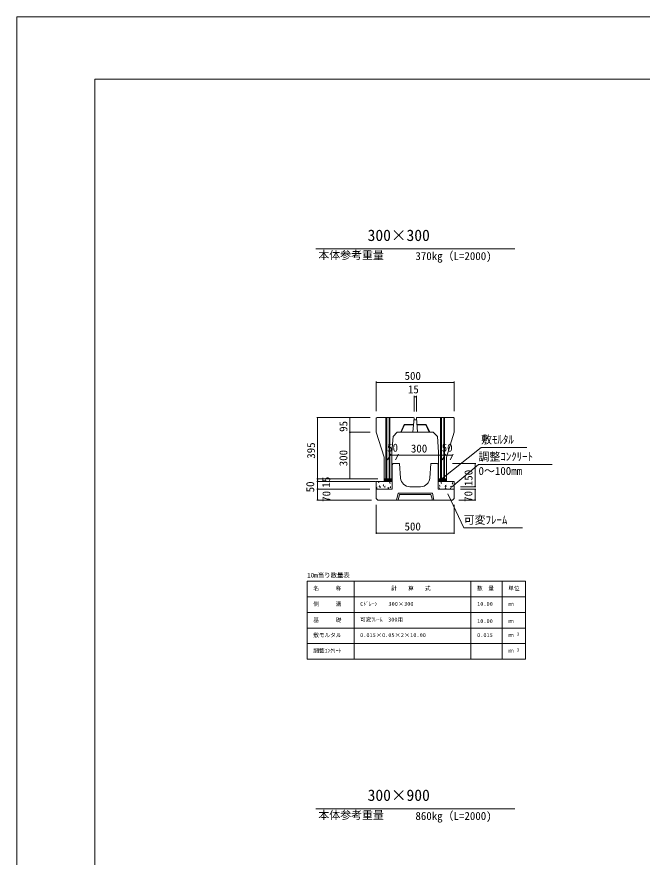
# Model space of a CAD drawing. Units: millimetres on the paper, scale 1:20. Extents: x -2 to 839, y 0 to 594.
# Drawn here: x -1.6 to 198.9, y 324.6 to 594.1 of the extents above; entities that cross this region are included whole.
import ezdxf
from ezdxf.enums import TextEntityAlignment as Align

# ---------------------------------------------------------------- set-up
doc = ezdxf.new("R2010")
doc.units = ezdxf.units.MM
for name, color, linetype, lineweight in [('0_2', 7, 'Continuous', 18), ('D-STR-DIM（寸法）', 7, 'Continuous', 18), ('D-STR-HTXT（旗揚げ）', 4, 'Continuous', 18), ('D-STR-STRn（構造物）', 5, 'Continuous', 18), ('D-STR-TXT（文字）', 7, 'Continuous', 18), ('D-STR（構造物外形線）', 1, 'Continuous', 18), ('D-TTL(外枠）', 2, 'Continuous', 18), ('DEFPOINTS_3', 8, 'Continuous', 18)]:
    doc.layers.add(name, color=color, linetype=linetype, lineweight=lineweight)
doc.styles.add('ＭＳ ゴシック', font='')
doc.styles.get('ＭＳ ゴシック').set_extended_font_data('MS Gothic')

msp = doc.modelspace()

# ---------------------------------------------------------------- linework, layer by layer
at = {"layer": '0_2'}
for p, q in [((113.61, 476.884), (113.76, 476.909)), ((113.76, 476.859), (113.61, 476.884)), ((138.46, 476.909), (138.61, 476.884)), ((138.61, 476.884), (138.46, 476.859)), ((125.723, 472.301), (125.873, 472.326)), ((125.873, 472.276), (125.723, 472.301)), ((126.347, 472.326), (126.497, 472.301)), ((126.497, 472.301), (126.347, 472.276)), ((94.789, 465.495), (94.814, 465.645)), ((94.814, 465.645), (94.839, 465.495)), ((105.149, 465.495), (105.174, 465.645)), ((105.174, 465.645), (105.199, 465.495)), ((105.174, 460.895), (105.149, 461.045)), ((105.199, 461.045), (105.174, 460.895)), ((105.149, 460.745), (105.174, 460.895)), ((105.174, 460.895), (105.199, 460.745)), ((118.141, 453.564), (118.291, 453.589)), ((118.291, 453.539), (118.141, 453.564)), ((120.491, 453.589), (120.641, 453.564)), ((120.641, 453.564), (120.491, 453.539)), ((120.641, 453.564), (120.791, 453.589)), ((120.791, 453.539), (120.641, 453.564)), ((135.491, 453.589), (135.641, 453.564)), ((135.641, 453.564), (135.491, 453.539)), ((135.641, 453.564), (135.791, 453.589)), ((135.791, 453.539), (135.641, 453.564)), ((137.991, 453.589), (138.141, 453.564)), ((138.141, 453.564), (137.991, 453.539)), ((145.26, 450.745), (145.285, 450.895)), ((145.285, 450.895), (145.31, 450.745)), ((94.814, 445.895), (94.789, 446.045)), ((94.789, 445.745), (94.814, 445.895)), ((94.814, 445.145), (94.789, 445.295)), ((94.789, 444.995), (94.814, 445.145)), ((94.839, 446.045), (94.814, 445.895)), ((94.814, 445.895), (94.839, 445.745)), ((94.839, 445.295), (94.814, 445.145)), ((94.814, 445.145), (94.839, 444.995)), ((105.174, 445.895), (105.149, 446.045)), ((105.199, 446.045), (105.174, 445.895)), ((94.814, 442.645), (94.789, 442.795)), ((94.789, 442.495), (94.814, 442.645)), ((94.839, 442.795), (94.814, 442.645)), ((94.814, 442.645), (94.839, 442.495)), ((145.285, 443.395), (145.26, 443.545)), ((145.26, 442.495), (145.285, 442.645)), ((145.31, 443.545), (145.285, 443.395)), ((145.285, 442.645), (145.31, 442.495)), ((94.814, 439.145), (94.789, 439.295)), ((94.839, 439.295), (94.814, 439.145)), ((145.285, 439.145), (145.26, 439.295)), ((145.31, 439.295), (145.285, 439.145)), ((113.598, 428.567), (113.748, 428.592)), ((138.448, 428.592), (138.598, 428.567)), ((113.748, 428.542), (113.598, 428.567)), ((138.598, 428.567), (138.448, 428.542))]:
    msp.add_line(p, q, dxfattribs=at)
at = {"layer": '0_2', "color": 9}
for p, q in [((113.61, 476.884), (113.63, 476.884)), ((138.61, 476.884), (138.59, 476.884)), ((125.723, 472.301), (125.743, 472.301)), ((126.497, 472.301), (126.477, 472.301)), ((94.814, 465.645), (94.814, 465.625)), ((105.174, 465.645), (105.174, 465.625)), ((105.174, 460.895), (105.174, 460.915)), ((105.174, 460.895), (105.174, 460.875)), ((118.141, 453.564), (118.161, 453.564)), ((120.641, 453.564), (120.621, 453.564)), ((120.641, 453.564), (120.661, 453.564)), ((135.641, 453.564), (135.621, 453.564)), ((135.641, 453.564), (135.661, 453.564)), ((138.141, 453.564), (138.121, 453.564)), ((145.285, 450.895), (145.285, 450.875)), ((94.814, 445.895), (94.814, 445.915)), ((94.814, 445.895), (94.814, 445.875)), ((94.814, 445.145), (94.814, 445.165)), ((94.814, 445.145), (94.814, 445.125)), ((105.174, 445.895), (105.174, 445.915)), ((94.814, 442.645), (94.814, 442.665)), ((94.814, 442.645), (94.814, 442.625)), ((145.285, 443.395), (145.285, 443.415)), ((145.285, 442.645), (145.285, 442.625)), ((94.814, 439.145), (94.814, 439.165)), ((145.285, 439.145), (145.285, 439.165)), ((113.598, 428.567), (113.618, 428.567)), ((138.598, 428.567), (138.578, 428.567))]:
    msp.add_line(p, q, dxfattribs=at)
at = {"layer": 'D-STR-DIM（寸法）'}
for p, q in [((113.61, 467.645), (113.61, 477.134)), ((138.61, 467.645), (138.61, 477.134)), ((113.63, 476.884), (138.59, 476.884)), ((125.723, 467.495), (125.723, 472.551)), ((126.477, 472.301), (125.743, 472.301)), ((126.497, 467.495), (126.497, 472.551)), ((111.61, 465.645), (94.564, 465.645)), ((94.814, 465.625), (94.814, 445.915)), ((111.61, 465.645), (104.924, 465.645)), ((105.174, 460.915), (105.174, 465.625)), ((111.61, 460.895), (104.924, 460.895)), ((111.61, 460.895), (104.924, 460.895)), ((105.174, 460.875), (105.174, 445.915)), ((117.265, 452.046), (118.286, 453.814)), ((118.161, 453.564), (120.621, 453.564)), ((119.765, 452.046), (120.786, 453.814)), ((119.765, 452.046), (120.786, 453.814)), ((120.661, 453.564), (135.621, 453.564)), ((134.765, 452.046), (135.786, 453.814)), ((134.765, 452.046), (135.786, 453.814)), ((135.661, 453.564), (138.121, 453.564)), ((137.265, 452.046), (138.286, 453.814)), ((138.11, 450.895), (145.535, 450.895)), ((145.285, 450.875), (145.285, 443.415)), ((114.11, 445.895), (94.564, 445.895)), ((114.11, 445.895), (94.564, 445.895)), ((113.36, 445.145), (94.564, 445.145)), ((113.36, 445.145), (94.564, 445.145)), ((94.814, 445.875), (94.814, 445.165)), ((94.814, 445.125), (94.814, 442.665)), ((114.11, 445.895), (104.924, 445.895)), ((111.598, 442.645), (94.564, 442.645)), ((111.598, 442.645), (94.564, 442.645)), ((94.814, 442.625), (94.814, 439.165)), ((140.598, 443.395), (145.535, 443.395)), ((140.598, 442.645), (145.535, 442.645)), ((145.285, 442.625), (145.285, 439.165)), ((112.098, 439.145), (94.564, 439.145)), ((113.598, 437.645), (113.598, 428.317)), ((138.598, 437.645), (138.598, 428.317)), ((140.098, 439.145), (145.535, 439.145)), ((113.618, 428.567), (138.578, 428.567))]:
    msp.add_line(p, q, dxfattribs=at)
at = {"layer": 'D-STR-HTXT（旗揚げ）'}
for p, q in [((94.219, 519.682), (158.002, 519.682)), ((134.187, 445.608), (147.223, 455.976)), ((161.884, 455.976), (147.223, 455.976)), ((137.759, 443.25), (146.404, 450.514)), ((170.002, 450.514), (146.404, 450.514)), ((136.567, 441.145), (141.65, 430.233)), ((160.514, 430.233), (141.65, 430.233)), ((91.483, 413.097), (161.483, 413.097)), ((91.483, 388.097), (91.483, 413.097)), ((106.483, 388.097), (106.483, 413.097)), ((143.983, 388.097), (143.983, 413.097)), ((153.983, 397.097), (153.983, 413.097)), ((153.983, 388.097), (153.983, 413.097)), ((161.483, 388.097), (161.483, 413.097)), ((91.483, 408.097), (161.483, 408.097)), ((91.483, 403.097), (161.483, 403.097)), ((91.483, 398.097), (161.483, 398.097)), ((91.483, 393.097), (161.483, 393.097)), ((91.483, 388.097), (161.483, 388.097)), ((94.219, 340.091), (158.002, 340.091))]:
    msp.add_line(p, q, dxfattribs=at)
at = {"layer": 'D-STR-STRn（構造物）'}
for p, q in [((113.598, 445.145), (118.723, 445.145)), ((113.598, 445.145), (113.598, 442.645)), ((114.309, 445.007), (114.484, 445.075)), ((114.309, 445.007), (114.433, 444.924)), ((114.394, 444.647), (114.444, 444.798)), ((116.066, 445.051), (116.049, 445.145)), ((116.11, 445.145), (116.11, 445.895)), ((116.11, 445.755), (116.25, 445.895)), ((116.11, 445.578), (116.427, 445.895)), ((116.11, 445.402), (116.604, 445.895)), ((116.11, 445.225), (116.78, 445.895)), ((116.207, 445.145), (116.957, 445.895)), ((116.384, 445.145), (117.134, 445.895)), ((116.561, 445.145), (117.311, 445.895)), ((116.738, 445.145), (117.488, 445.895)), ((116.914, 445.145), (117.664, 445.895)), ((117.091, 445.145), (117.841, 445.895)), ((117.268, 445.145), (118.018, 445.895)), ((117.445, 445.145), (118.195, 445.895)), ((117.621, 445.145), (118.371, 445.895)), ((117.798, 445.145), (118.548, 445.895)), ((117.859, 444.895), (117.83, 445.051)), ((117.901, 444.807), (118.076, 444.874)), ((117.901, 444.807), (118.026, 444.723)), ((117.975, 445.145), (118.723, 445.893)), ((118.152, 445.145), (118.723, 445.716)), ((118.329, 445.145), (118.723, 445.539)), ((118.505, 445.145), (118.723, 445.362)), ((118.682, 445.145), (118.723, 445.185)), ((133.473, 445.793), (133.574, 445.895)), ((133.473, 445.617), (133.751, 445.895)), ((133.473, 445.44), (133.928, 445.895)), ((133.473, 445.263), (134.105, 445.895)), ((138.598, 445.145), (133.473, 445.145)), ((133.531, 445.145), (134.281, 445.895)), ((133.708, 445.145), (134.458, 445.895)), ((133.885, 445.145), (134.635, 445.895)), ((134.062, 445.145), (134.812, 445.895)), ((134.238, 445.145), (134.988, 445.895)), ((134.373, 444.813), (134.548, 444.88)), ((134.373, 444.813), (134.498, 444.729)), ((134.415, 445.145), (135.165, 445.895)), ((134.592, 445.145), (135.342, 445.895)), ((134.769, 445.145), (135.519, 445.895)), ((134.946, 445.145), (135.696, 445.895)), ((135.122, 445.145), (135.872, 445.895)), ((135.299, 445.145), (136.049, 445.895)), ((135.476, 445.145), (136.11, 445.779)), ((135.653, 445.145), (136.11, 445.603)), ((135.829, 445.145), (136.11, 445.426)), ((136.006, 445.145), (136.11, 445.249)), ((136.11, 445.145), (136.11, 445.895)), ((137.237, 445.049), (137.22, 445.145)), ((138.263, 445.05), (138.252, 445.145)), ((138.598, 445.145), (138.598, 442.645)), ((113.7, 443.195), (113.875, 443.262)), ((113.7, 443.195), (113.825, 443.111)), ((113.785, 442.834), (113.836, 442.985)), ((114.509, 443.619), (114.63, 443.763)), ((114.509, 443.619), (114.659, 443.606)), ((114.62, 443.328), (114.591, 443.485)), ((114.733, 443.332), (114.928, 443.535)), ((114.733, 443.332), (114.956, 443.298)), ((114.913, 443.076), (114.886, 443.313)), ((115.801, 444.001), (115.976, 444.068)), ((115.801, 444.001), (115.925, 443.917)), ((115.886, 443.64), (115.937, 443.791)), ((116.302, 443.462), (116.423, 443.606)), ((116.302, 443.462), (116.452, 443.449)), ((116.413, 443.171), (116.384, 443.328)), ((117.293, 442.994), (117.468, 443.061)), ((117.293, 442.994), (117.418, 442.91)), ((117.382, 442.645), (117.429, 442.785)), ((117.401, 442.919), (117.596, 443.121)), ((117.401, 442.919), (117.624, 442.884)), ((117.581, 442.662), (117.554, 442.899)), ((117.986, 444.446), (118.037, 444.597)), ((118.096, 443.305), (118.216, 443.449)), ((118.096, 443.305), (118.245, 443.292)), ((118.206, 443.014), (118.177, 443.171)), ((133.765, 443), (133.94, 443.067)), ((133.765, 443), (133.889, 442.916)), ((133.852, 442.645), (133.901, 442.79)), ((133.887, 443.774), (134.008, 443.917)), ((133.887, 443.774), (134.036, 443.761)), ((133.998, 443.483), (133.969, 443.639)), ((134.458, 444.452), (134.509, 444.603)), ((135.68, 443.617), (135.801, 443.76)), ((135.68, 443.617), (135.83, 443.604)), ((135.747, 442.871), (135.941, 443.074)), ((135.747, 442.871), (135.969, 442.837)), ((135.791, 443.326), (135.762, 443.482)), ((135.866, 443.806), (136.041, 443.873)), ((135.866, 443.806), (135.99, 443.722)), ((135.923, 442.645), (135.899, 442.852)), ((135.951, 443.445), (136.001, 443.596)), ((137.358, 442.8), (137.533, 442.867)), ((137.358, 442.8), (137.482, 442.716)), ((137.473, 443.46), (137.594, 443.604)), ((137.473, 443.46), (137.623, 443.447)), ((137.584, 443.169), (137.555, 443.326)), ((137.966, 444.612), (138.141, 444.68)), ((137.966, 444.612), (138.091, 444.529)), ((138.051, 444.252), (138.102, 444.403)), ((138.595, 442.645), (138.598, 442.648))]:
    msp.add_line(p, q, dxfattribs=at)
at = {"layer": 'D-STR-TXT（文字）', "color": 5}
for p, q in [((118.61, 445.895), (118.723, 445.895)), ((133.61, 445.895), (133.473, 445.895))]:
    msp.add_line(p, q, dxfattribs=at)
at = {"layer": 'D-STR（構造物外形線）'}
for p, q in [((113.61, 465.395), (113.86, 465.645)), ((113.61, 465.395), (113.61, 460.895)), ((125.585, 465.645), (113.86, 465.645)), ((116.735, 445.895), (116.735, 465.645)), ((116.985, 465.645), (116.985, 445.895)), ((117.735, 465.645), (117.735, 445.895)), ((117.985, 445.895), (117.985, 465.645)), ((125.723, 465.495), (125.36, 460.895)), ((125.585, 465.645), (125.723, 465.495)), ((125.676, 464.895), (126.544, 464.895)), ((126.497, 465.495), (126.635, 465.645)), ((126.497, 465.495), (126.86, 460.895)), ((126.635, 465.645), (138.36, 465.645)), ((134.235, 445.895), (134.235, 465.645)), ((134.485, 465.645), (134.485, 445.895)), ((135.235, 465.645), (135.235, 445.895)), ((135.485, 445.895), (135.485, 465.645)), ((138.36, 465.645), (138.61, 465.395)), ((138.61, 465.395), (138.61, 460.895)), ((122.56, 463.395), (121.46, 460.895)), ((122.658, 463.245), (121.624, 460.895)), ((125.558, 463.395), (122.56, 463.395)), ((125.546, 463.245), (122.658, 463.245)), ((126.663, 463.395), (129.66, 463.395)), ((126.675, 463.245), (129.562, 463.245)), ((129.562, 463.245), (130.596, 460.895)), ((129.66, 463.395), (130.76, 460.895)), ((113.61, 460.895), (116.11, 452.895)), ((119.01, 459.545), (118.61, 454.545)), ((120.36, 460.895), (119.01, 459.545)), ((127.513, 460.895), (120.36, 460.895)), ((126.86, 460.895), (131.86, 460.895)), ((131.86, 460.895), (133.21, 459.545)), ((133.21, 459.545), (133.61, 454.545)), ((138.61, 460.895), (136.11, 452.895)), ((116.11, 452.895), (116.11, 445.895)), ((118.61, 454.545), (118.61, 445.895)), ((133.61, 454.545), (133.61, 445.895)), ((136.11, 452.895), (136.11, 445.895)), ((118.723, 450.395), (118.723, 442.645)), ((118.991, 450.895), (118.741, 450.395)), ((118.991, 450.895), (121.116, 450.895)), ((118.991, 450.895), (121.116, 450.895)), ((121.116, 450.895), (121.417, 446.203)), ((131.116, 450.895), (130.803, 446.195)), ((133.241, 450.895), (131.116, 450.895)), ((133.241, 450.895), (133.491, 450.395)), ((133.473, 450.433), (133.473, 442.645)), ((116.11, 445.895), (118.61, 445.895)), ((136.11, 445.895), (133.61, 445.895)), ((113.598, 439.645), (113.598, 442.645)), ((113.598, 442.645), (118.723, 442.645)), ((124.411, 443.395), (127.81, 443.395)), ((138.598, 442.645), (133.473, 442.645)), ((138.598, 442.645), (138.598, 439.645)), ((114.098, 439.145), (113.598, 439.645)), ((120.098, 439.145), (120.598, 441.395)), ((120.598, 441.395), (131.598, 441.395)), ((120.598, 439.145), (121.098, 440.895)), ((121.098, 440.895), (131.098, 440.895)), ((131.098, 440.895), (131.598, 439.145)), ((132.098, 439.145), (131.598, 441.395)), ((138.598, 439.645), (138.098, 439.145)), ((138.098, 439.145), (114.098, 439.145)), ((138.098, 439.145), (114.098, 439.145))]:
    msp.add_line(p, q, dxfattribs=at)
for centre, start, end in [((124.411, 446.395), 183.67103, 269.99614), ((127.81, 446.395), 269.99614, 356.18575)]:
    msp.add_arc(centre, 3, start, end, dxfattribs=at)
at = {"layer": 'D-TTL(外枠）'}
for p, q in [((23.367, 574.14), (818.367, 574.14)), ((23.367, 20.14), (23.367, 574.14))]:
    msp.add_line(p, q, dxfattribs=at)
at = {"layer": 'DEFPOINTS_3'}
for p, q in [((-1.633, 0.14), (-1.633, 594.14)), ((-1.633, 594.14), (839.367, 594.14))]:
    msp.add_line(p, q, dxfattribs=at)

# ---------------------------------------------------------------- texts
at = {"layer": 'D-STR-STRn（構造物）', "color": 7, "style": 'ＭＳ ゴシック'}
for s, p in [('500', (122.69, 476.934)), ('15', (123.768, 472.6)), ('50', (117.108, 453.889)), ('300', (124.721, 453.614)), ('50', (134.608, 453.889)), ('500', (122.678, 428.617))]:
    msp.add_text(s, height=2.566, dxfattribs=at).set_placement(p, align=Align.BOTTOM_LEFT)
for s, p in [('95', (105.124, 461.014)), ('395', (94.764, 452.394)), ('300', (105.124, 449.975)), ('150', (145.235, 443.601)), ('50', (94.489, 441.612)), ('15', (99.582, 443.125)), ('70', (99.677, 438.568)), ('70', (145.175, 438.568))]:
    msp.add_text(s, height=2.566, rotation=90, dxfattribs=at).set_placement(p, align=Align.BOTTOM_LEFT)
at = {"layer": 'D-STR-TXT（文字）', "style": 'ＭＳ ゴシック'}
for s, height, p in [('300×300', 3.666, (110.845, 521.131)), ('本体参考重量', 2.566, (95.049, 515.615)), ('370kg（L=2000)', 2.566, (126.169, 515.352)), ('敷ﾓﾙﾀﾙ', 2.566, (147.223, 456.476)), ('調整ｺﾝｸﾘｰﾄ', 2.566, (146.404, 451.014)), ('0～100mm', 2.566, (146.404, 446.422)), ('可変ﾌﾚｰﾑ', 2.566, (141.65, 430.733)), ('10m当り数量表', 1.466, (91.428, 413.859)), ('名\u3000\u3000\u3000称', 1.283, (93.444, 409.798)), ('計\u3000\u3000算\u3000\u3000式', 1.283, (118.448, 409.798)), ('数\u3000量', 1.283, (145.944, 409.798)), ('単位', 1.283, (155.944, 409.798)), ('側\u3000\u3000\u3000溝', 1.283, (93.444, 404.798)), ('Cﾄﾞﾚｰﾝ\u3000\u3000300×300', 1.283, (108.444, 404.798)), ('10.00', 1.283, (145.958, 404.798)), ('ｍ', 1.283, (155.944, 404.798)), ('可変ﾌﾚｰﾑ\u3000300用', 1.283, (108.444, 399.798)), ('基\u3000\u3000\u3000礎', 1.283, (93.444, 399.666)), ('10.00', 1.283, (145.958, 399.298)), ('ｍ', 1.283, (155.944, 399.298)), ('敷モルタル', 1.283, (93.444, 394.798)), ('0.015×0.05×2×10.00', 1.283, (108.444, 394.798)), ('0.015', 1.283, (145.958, 394.798)), ('3', 1.026, (158.645, 395.301)), ('ｍ', 1.283, (155.944, 394.798)), ('調整ｺﾝｸﾘｰﾄ', 1.283, (93.444, 389.798)), ('ｍ', 1.283, (155.944, 389.798)), ('3', 1.026, (158.645, 390.301)), ('300×900', 3.666, (110.845, 341.54)), ('本体参考重量', 2.566, (95.049, 336.025)), ('860kg（L=2000)', 2.566, (126.169, 335.761))]:
    msp.add_text(s, height=height, dxfattribs=at).set_placement(p, align=Align.BOTTOM_LEFT)

doc.saveas('drawing.dxf')
